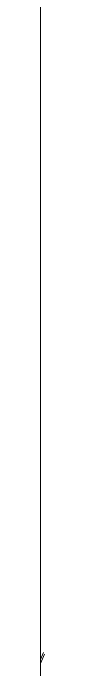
# Model space of a CAD drawing. Header units: metres. Extents: x 78 to 178, y -74 to 157.
# Drawn here: x 102.414 to 102.428, y -55.385 to -52.962 of the extents above; entities that cross this region are included whole.
import ezdxf

# ---------------------------------------------------------------- set-up
doc = ezdxf.new("R2010")
doc.units = ezdxf.units.M
doc.layers.add('01_Fina', color=252, linetype='Continuous', lineweight=15)

msp = doc.modelspace()

# ---------------------------------------------------------------- linework, layer by layer
at = {"layer": '01_Fina'}
for p, q in [((102.41404, -53.71469), (102.41404, -52.89322)), ((102.41404, -54.33166), (102.41404, -53.71469)), ((102.41404, -54.73469), (102.41404, -54.33166)), ((102.41404, -55.25079), (102.41404, -54.73469)), ((102.41404, -55.25079), (102.41404, -55.34579)), ((102.41404, -55.34579), (102.42422, -55.32079)), ((102.42816, -55.32651), (102.41404, -55.36121)), ((102.41404, -55.34579), (102.41404, -55.36121)), ((102.41404, -55.36121), (102.41404, -58.91941))]:
    msp.add_line(p, q, dxfattribs=at)

doc.saveas('drawing.dxf')
